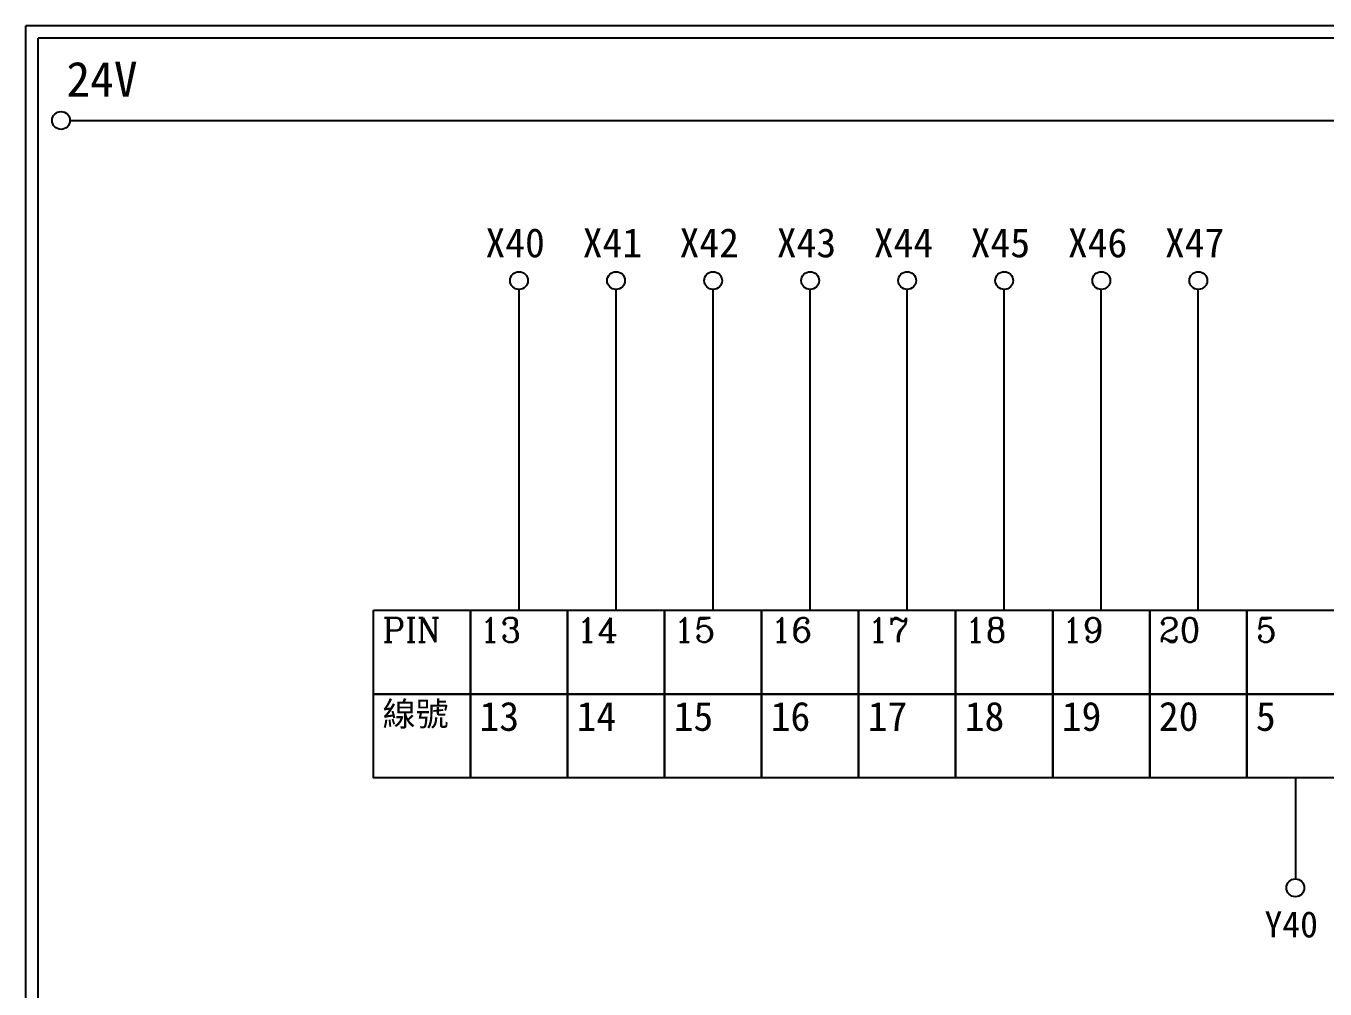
# Model space of a CAD drawing. Extents: x 926 to 1213, y -211 to -7.
# Drawn here: x 925.7 to 1059.7, y -106.6 to -7.2 of the extents above; entities that cross this region are included whole.
import ezdxf

# ---------------------------------------------------------------- set-up
doc = ezdxf.new("R2010")
doc.units = 0
doc.layers.get('0').update_dxf_attribs({"linetype": 'CONTINUOUS'})
doc.layers.add('圖框層', color=7, linetype='CONTINUOUS')
doc.layers.add('標尺寸層', color=3, linetype='CONTINUOUS')
doc.styles.add('STSL', font='kaiu.ttf')

msp = doc.modelspace()

# ---------------------------------------------------------------- linework, layer by layer
msp.add_line((1056.68, -84.81), (1056.68, -95.22))
for points in [[(961.58, -67.49), (971.59, -67.49), (971.59, -76.15), (961.58, -76.15)], [(971.59, -67.49), (981.6, -67.49), (981.6, -76.15), (971.59, -76.15)], [(981.6, -67.49), (991.61, -67.49), (991.61, -76.15), (981.6, -76.15)], [(991.61, -67.49), (1001.62, -67.49), (1001.62, -76.15), (991.61, -76.15)], [(1001.62, -67.49), (1011.63, -67.49), (1011.63, -76.15), (1001.62, -76.15)], [(1011.63, -67.49), (1021.64, -67.49), (1021.64, -76.15), (1011.63, -76.15)], [(1021.64, -67.49), (1031.65, -67.49), (1031.65, -76.15), (1021.64, -76.15)], [(1031.65, -67.49), (1041.66, -67.49), (1041.66, -76.15), (1031.65, -76.15)], [(1041.66, -67.49), (1051.67, -67.49), (1051.67, -76.15), (1041.66, -76.15)], [(1051.67, -67.49), (1061.68, -67.49), (1061.68, -76.15), (1051.67, -76.15)], [(961.58, -76.15), (971.59, -76.15), (971.59, -84.81), (961.58, -84.81)], [(971.59, -76.15), (981.6, -76.15), (981.6, -84.81), (971.59, -84.81)], [(981.6, -76.15), (991.61, -76.15), (991.61, -84.81), (981.6, -84.81)], [(991.61, -76.15), (1001.62, -76.15), (1001.62, -84.81), (991.61, -84.81)], [(1001.62, -76.15), (1011.63, -76.15), (1011.63, -84.81), (1001.62, -84.81)], [(1011.63, -76.15), (1021.64, -76.15), (1021.64, -84.81), (1011.63, -84.81)], [(1021.64, -76.15), (1031.65, -76.15), (1031.65, -84.81), (1021.64, -84.81)], [(1031.65, -76.15), (1041.66, -76.15), (1041.66, -84.81), (1031.65, -84.81)], [(1041.66, -76.15), (1051.67, -76.15), (1051.67, -84.81), (1041.66, -84.81)], [(1051.67, -76.15), (1061.68, -76.15), (1061.68, -84.81), (1051.67, -84.81)]]:
    msp.add_lwpolyline(points, close=True)
at = {"layer": '圖框層', "color": 7}
for p, q in [((1212.74, -7.25), (925.74, -7.25)), ((925.74, -211.22), (925.74, -7.25)), ((1211.49, -8.5), (926.99, -8.5)), ((926.99, -209.97), (926.99, -8.5))]:
    msp.add_line(p, q, dxfattribs=at)
at = {"layer": '標尺寸層', "color": 7}
msp.add_line((930.28, -16.99), (1207.88, -16.99), dxfattribs=at)
at = {"layer": '標尺寸層'}
for p, q in [((976.6, -67.49), (976.6, -34.43)), ((986.61, -67.49), (986.61, -34.43)), ((996.62, -67.49), (996.62, -34.43)), ((1006.63, -67.49), (1006.63, -34.43)), ((1016.64, -67.49), (1016.64, -34.43)), ((1026.65, -67.49), (1026.65, -34.43)), ((1036.66, -67.49), (1036.66, -34.43)), ((1046.67, -67.49), (1046.67, -34.43))]:
    msp.add_line(p, q, dxfattribs=at)
at = {"layer": '標尺寸層', "color": 7}
for centre in [(929.36, -16.99), (976.6, -33.51), (986.61, -33.51), (996.62, -33.51), (1006.63, -33.51), (1016.64, -33.51), (1026.65, -33.51), (1036.66, -33.51), (1046.67, -33.51), (1056.68, -96.14)]:
    msp.add_circle(centre, 0.92, dxfattribs=at)

# ---------------------------------------------------------------- texts
at = {"width": 8.2913, "attachment_point": 1}
for s, insert, char_height in [('{\\Fromanc,chineset|c136;PIN}', (962.52, -68.29), 2.5), ('{\\Fromanc,chineset|c136;13}', (972.53, -68.29), 2.5), ('{\\Fromanc,chineset|c136;14}', (982.54, -68.29), 2.5), ('{\\Fromanc,chineset|c136;15}', (992.55, -68.29), 2.5), ('{\\Fromanc,chineset|c136;16}', (1002.56, -68.29), 2.5), ('{\\Fromanc,chineset|c136;17}', (1012.57, -68.29), 2.5), ('{\\Fromanc,chineset|c136;18}', (1022.58, -68.29), 2.5), ('{\\Fromanc,chineset|c136;19}', (1032.59, -68.29), 2.5), ('{\\Fromanc,chineset|c136;20}', (1042.6, -68.29), 2.5), ('{\\Fromanc,chineset|c136;5}', (1052.61, -68.29), 2.5), ('{\\fPMingLiU|b0|i0|c136|p18;線號}', (962.52, -76.95), 2.5), ('13', (972.53, -76.95), 3), ('14', (982.54, -76.95), 3), ('15', (992.55, -76.95), 3), ('16', (1002.56, -76.95), 3), ('17', (1012.57, -76.95), 3), ('18', (1022.58, -76.95), 3), ('19', (1032.59, -76.95), 3), ('20', (1042.6, -76.95), 3), ('5', (1052.61, -76.95), 3)]:
    msp.add_mtext(s, dxfattribs=dict(at, insert=insert, char_height=char_height))
at = {"layer": '圖框層', "color": 4, "style": 'STSL'}
for s, height, p in [('24V', 3.6, (929.91, -14.53)), ('X40', 3, (973.14, -31.11)), ('X41', 3, (983.17, -31.11)), ('X42', 3, (993.16, -31.11)), ('X43', 3, (1003.19, -31.11)), ('X44', 3, (1013.2, -31.11)), ('X45', 3, (1023.19, -31.11)), ('X46', 3, (1033.22, -31.11)), ('X47', 3, (1043.23, -31.11)), ('Y40', 2.7, (1053.5, -101.26))]:
    msp.add_text(s, height=height, dxfattribs=at).set_placement(p)

doc.saveas('drawing.dxf')
